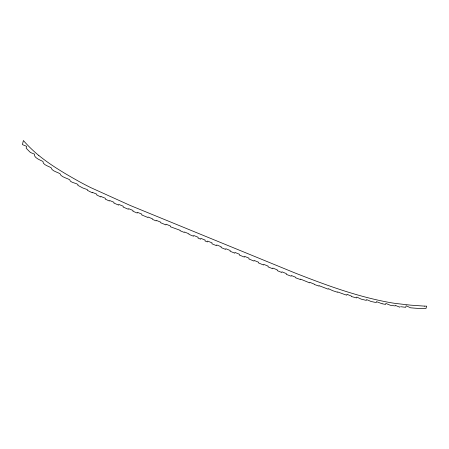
<?xml version="1.0" encoding="UTF-8"?>
<svg xmlns="http://www.w3.org/2000/svg" width="449" height="449" viewBox="0 0 449 449"><rect width="100%" height="100%" fill="white"/><g stroke="black" fill="none" stroke-linecap="round" stroke-linejoin="round"><path stroke-width="0.67" d="M424.473 306.128L410.352 305.124L395.687 303.462A201.292 159.344 38.5 0 1 390.125 302.592C357.078 296.649 325.407 284.924 294.258 272.678L130.3 205.496L90.603 187.547A270.231 213.915 38.5 0 1 80.09 182.07C65.795 174.128 51.568 165.844 38.844 155.506M401.002 306.751L405.733 307.312L406.121 305.735L410.549 307.806L415.437 308.216A107.479 85.08 38.5 0 0 421.039 308.457L426.039 308.429L426.55 306.128A80.023 63.348 38.5 0 1 424.473 306.128M400.132 306.639L399.834 307.223L395.344 305.382L395.21 305.937L390.31 305.258L385.82 303.417L385.59 304.388L382.234 303.788M382.071 303.754L376.447 301.649L376.217 302.587L371.031 301.464L366.558 299.578L366.356 300.398L361.204 299.141L356.781 297.053L356.562 297.934L355.905 297.76L351.41 296.514L351.5 296.144L347.015 294.303L346.808 295.167L344.815 294.561L337.592 291.912L337.508 292.254L332.737 290.699L328.314 288.612L328.174 289.19L319.099 285.687L318.998 286.097L314.249 284.458L314.317 284.172L309.832 282.331L309.703 282.859L309.041 282.617L300.533 279.115L300.432 279.536L295.728 277.858L295.852 277.347L291.367 275.512L291.193 276.219L287.248 274.726L286.232 274.322L286.4 273.637L281.916 271.802L281.748 272.492L277.173 270.601L277.342 269.905L272.857 268.064L272.689 268.755L268.008 266.835L268.171 266.162L263.681 264.326L263.518 265L258.484 262.929L258.646 262.267L254.156 260.426L253.999 261.082L248.864 258.961L249.049 258.186L244.565 256.345L244.379 257.114L239.272 255.01L239.452 254.269L234.967 252.433L234.788 253.169L230.107 251.244L230.275 250.542L225.791 248.707L225.617 249.403L221.043 247.528L221.228 246.77L216.738 244.935L216.558 245.687L211.877 243.768L212.085 242.898L207.601 241.062L207.387 241.927L204.997 240.945L205.193 240.131L200.871 238.357L200.675 239.171L197.998 238.077L198.189 237.302L193.699 235.461L193.513 236.236L188.833 234.316L188.95 233.817L184.466 231.976L184.343 232.475L180.055 230.713L180.15 230.309L170.39 226.751L170.558 226.043L166.074 224.203L165.906 224.904L160.658 222.749L160.787 222.204L156.303 220.364L156.173 220.908L152.407 219.359L152.537 218.843L148.047 217.002L147.929 217.507L141.693 214.925L141.884 214.134L137.4 212.298L137.214 213.051L132.865 211.204L133.039 210.48L128.554 208.639L128.397 209.296L123.099 207.028L123.284 206.248L118.8 204.407L118.631 205.109L113.833 203.027L114.007 202.297L109.522 200.462L109.382 201.029L105.251 199.092L105.403 198.306L100.913 196.471L100.795 196.954L96.681 194.95L96.861 194.204L92.376 192.363L92.275 192.778L88.144 190.713L87.302 190.286L87.46 189.63L82.919 188.03L77.806 185.314L77.986 184.573C76.678 183.052 69.696 182.692 69.662 179.729C67.9 178.511 60.301 176.715 60.115 173.842C58.252 172.343 51.394 170.979 51.253 167.864C49.39 166.405 42.358 164.811 42.947 161.427C40.926 160.366 33.271 157.694 34.567 154.181L30.414 152.475L28.882 150.971L26.154 148.192L26.603 146.323L22.45 144.623L23.365 140.531A111.15 87.987 38.5 0 0 38.827 155.528"/></g></svg>
